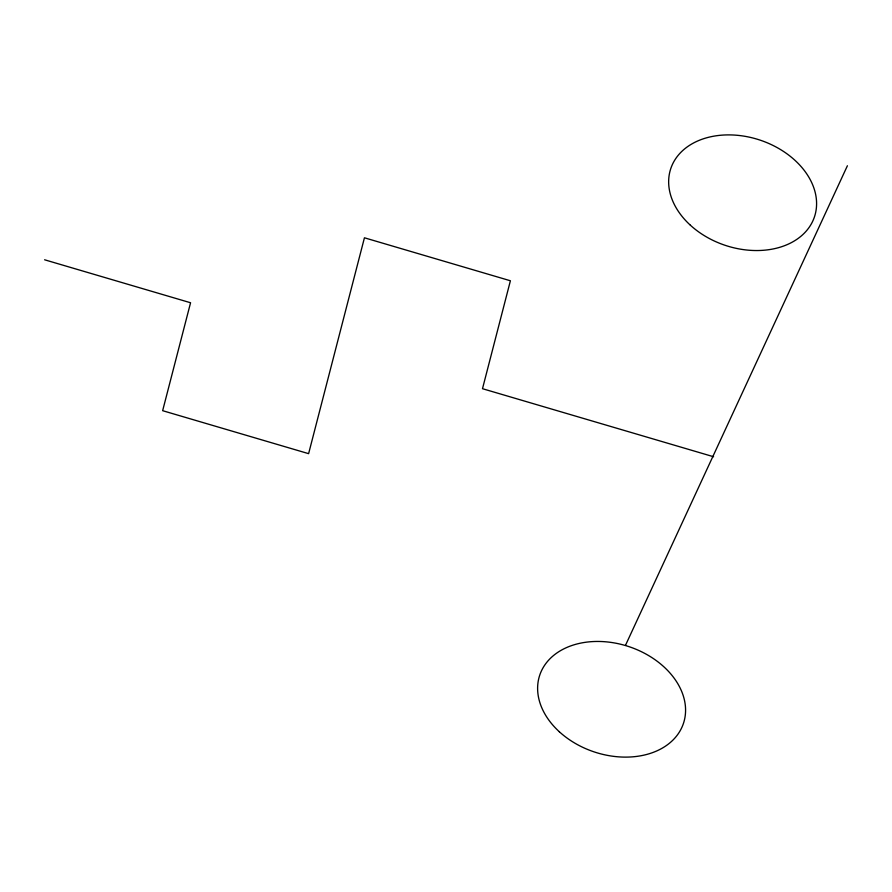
<?xml version="1.0" encoding="UTF-8"?>
<svg xmlns="http://www.w3.org/2000/svg" width="892" height="892" viewBox="0 0 892 892"><rect width="100%" height="100%" fill="white"/><g stroke="black" fill="none" stroke-linecap="round" stroke-linejoin="round"><path stroke-width="1.34" d="M625.638 645.005L847.4 165.756M44.6 259.784L190.565 302.756L162.645 410.688L308.61 453.66L364.438 237.796L510.402 280.768L482.494 388.7L713.6 456.749M559.362 731.786A75.787 55.427 18.6 0 0 683.082 724.449A75.787 55.427 18.6 0 0 592.344 641.604A75.787 55.427 18.6 0 0 559.362 731.786M690.386 225.219A75.787 55.427 18.6 0 0 814.095 217.893A75.787 55.427 18.6 0 0 723.367 135.049A75.787 55.427 18.6 0 0 690.386 225.219"/></g></svg>
